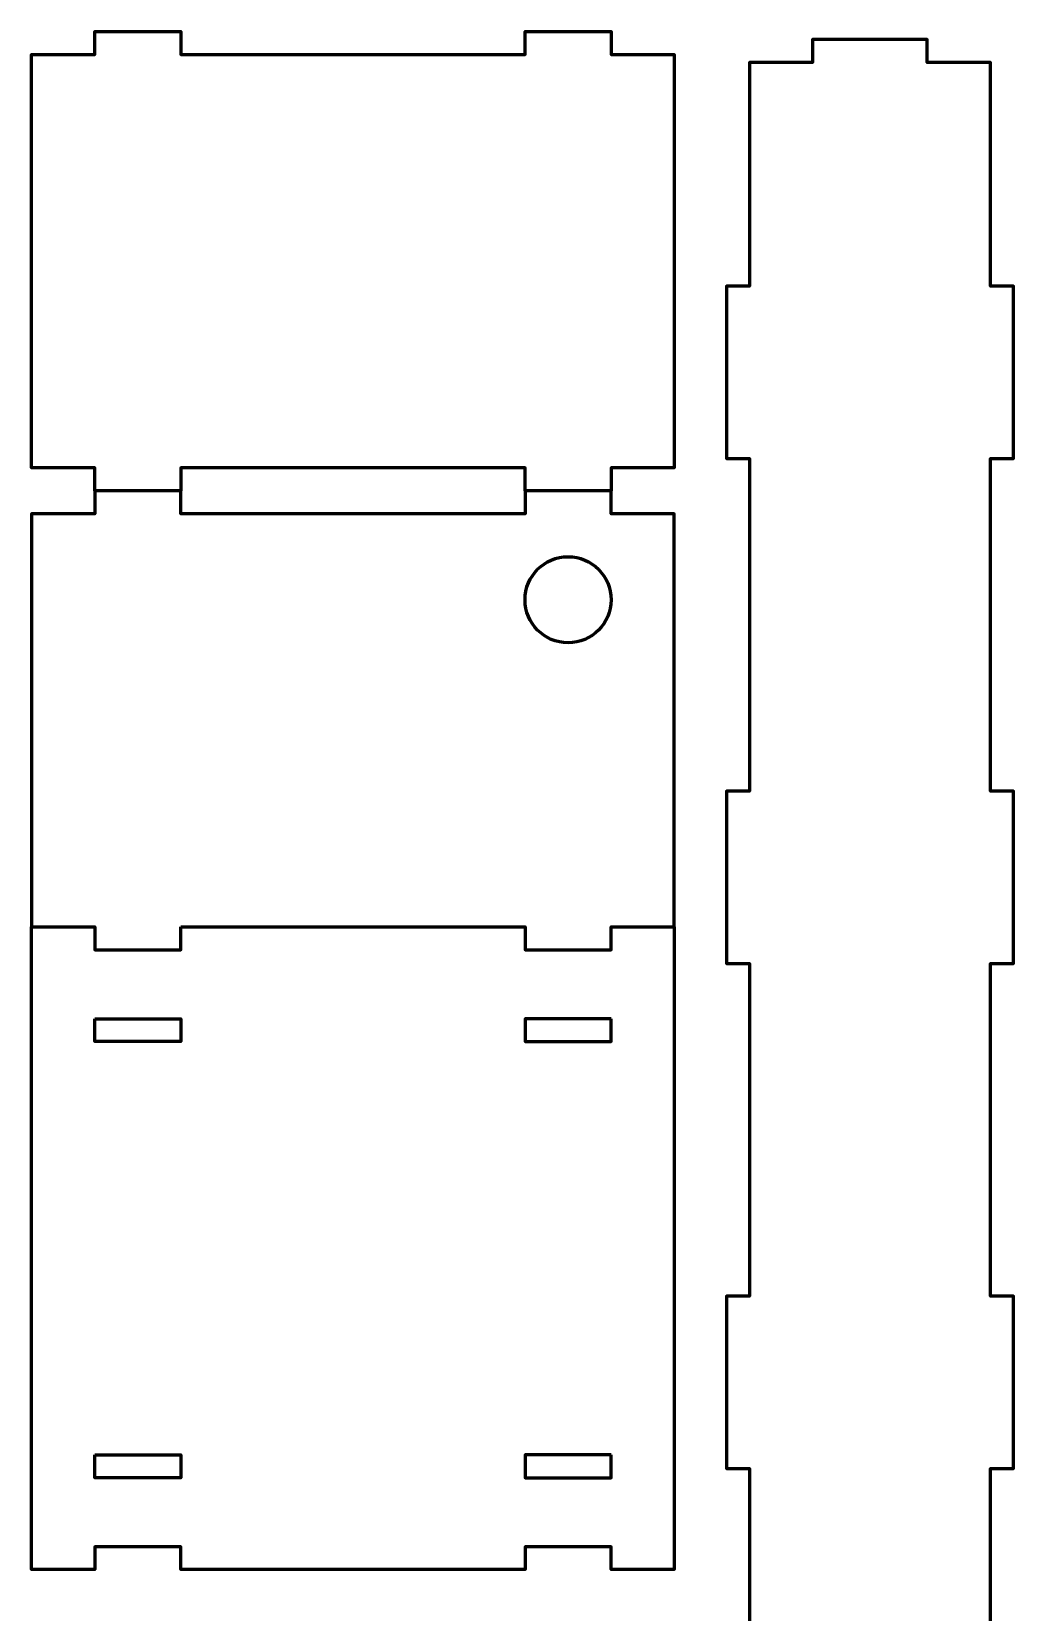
# Model space of a CAD drawing. Header units: millimetres. Extents: x -506 to -29, y -1445 to -43.
# Drawn here: x -200.1 to -29, y -320.5 to -45 of the extents above; entities that cross this region are included whole.
import ezdxf

# ---------------------------------------------------------------- set-up
doc = ezdxf.new("R2010")
doc.units = ezdxf.units.MM
doc.linetypes.add('K5LT_BASIC', pattern=[0])

# ---------------------------------------------------------------- blocks, each defined once
blk = doc.blocks.new('U92')
at = {"color": 150, "linetype": 'K5LT_BASIC', "lineweight": 60, "true_color": 0x0080ff}
for points in [[(-174.1, -201.04), (-114.1, -201.04), (-114.1, -205.04), (-99.1, -205.04), (-99.1, -201.04), (-88.1, -201.04), (-88.1, -313.04), (-99.1, -313.04), (-99.1, -309.04), (-114.1, -309.04), (-114.1, -313.04), (-174.1, -313.04), (-174.1, -309.04), (-189.1, -309.04), (-189.1, -313.04), (-200.1, -313.04), (-200.1, -201.04), (-189.1, -201.04), (-189.1, -205.04), (-174.1, -205.04)], [(-189.1, -217.04), (-174.1, -217.04), (-174.1, -221.04), (-189.1, -221.04)], [(-99.1, -217.04), (-114.1, -217.04), (-114.1, -221.04), (-99.1, -221.04)], [(-189.1, -293.04), (-174.1, -293.04), (-174.1, -297.04), (-189.1, -297.04)], [(-99.1, -293.04), (-114.1, -293.04), (-114.1, -297.04), (-99.1, -297.04)]]:
    blk.add_lwpolyline(points, close=True, dxfattribs=at)
blk = doc.blocks.new('U93')
at = {"color": 150, "linetype": 'K5LT_BASIC', "lineweight": 60, "true_color": 0x0080ff}
blk.add_lwpolyline([(-88.1, -201.04), (-88.1, -129.04), (-99.1, -129.04), (-99.1, -125.04), (-114.1, -125.04), (-114.1, -129.04), (-174.1, -129.04), (-174.1, -125.04), (-189.1, -125.04), (-189.1, -129.04), (-200.1, -129.04), (-200.1, -201.04)], dxfattribs=at)
blk.add_circle((-106.6, -144.04), 7.5, dxfattribs=at)

msp = doc.modelspace()

# ---------------------------------------------------------------- linework, layer by layer
at = {"color": 150, "linetype": 'K5LT_BASIC', "lineweight": 60, "true_color": 0x0080ff}
for points in [[(-189.1, -125.04), (-189.1, -121.04), (-200.1, -121.04), (-200.1, -49.04), (-189.1, -49.04), (-189.1, -45.04), (-174.1, -45.04), (-174.1, -49.04), (-114.1, -49.04), (-114.1, -45.04), (-99.1, -45.04), (-99.1, -49.04), (-88.1, -49.04), (-88.1, -121.04), (-99.1, -121.04), (-99.1, -125.04)], [(-32.98, -353.41), (-32.98, -295.41), (-28.98, -295.41), (-28.98, -265.41), (-32.98, -265.41), (-32.98, -207.41), (-28.98, -207.41), (-28.98, -177.41), (-32.98, -177.41), (-32.98, -119.41), (-28.98, -119.41), (-28.98, -89.41), (-32.98, -89.41), (-32.98, -50.41), (-43.98, -50.41), (-43.98, -46.41), (-63.98, -46.41), (-63.98, -50.41), (-74.98, -50.41), (-74.98, -89.41), (-78.98, -89.41), (-78.98, -119.41), (-74.98, -119.41), (-74.98, -177.41), (-78.98, -177.41), (-78.98, -207.41), (-74.98, -207.41), (-74.98, -265.41), (-78.98, -265.41), (-78.98, -295.41), (-74.98, -295.41), (-74.98, -353.41)], [(-114.1, -125.04), (-114.1, -121.04), (-174.1, -121.04), (-174.1, -125.04)]]:
    msp.add_lwpolyline(points, dxfattribs=at)

# ---------------------------------------------------------------- block references
for name in ['U93', 'U92']:
    msp.add_blockref(name, (0, 0))

doc.saveas('drawing.dxf')
